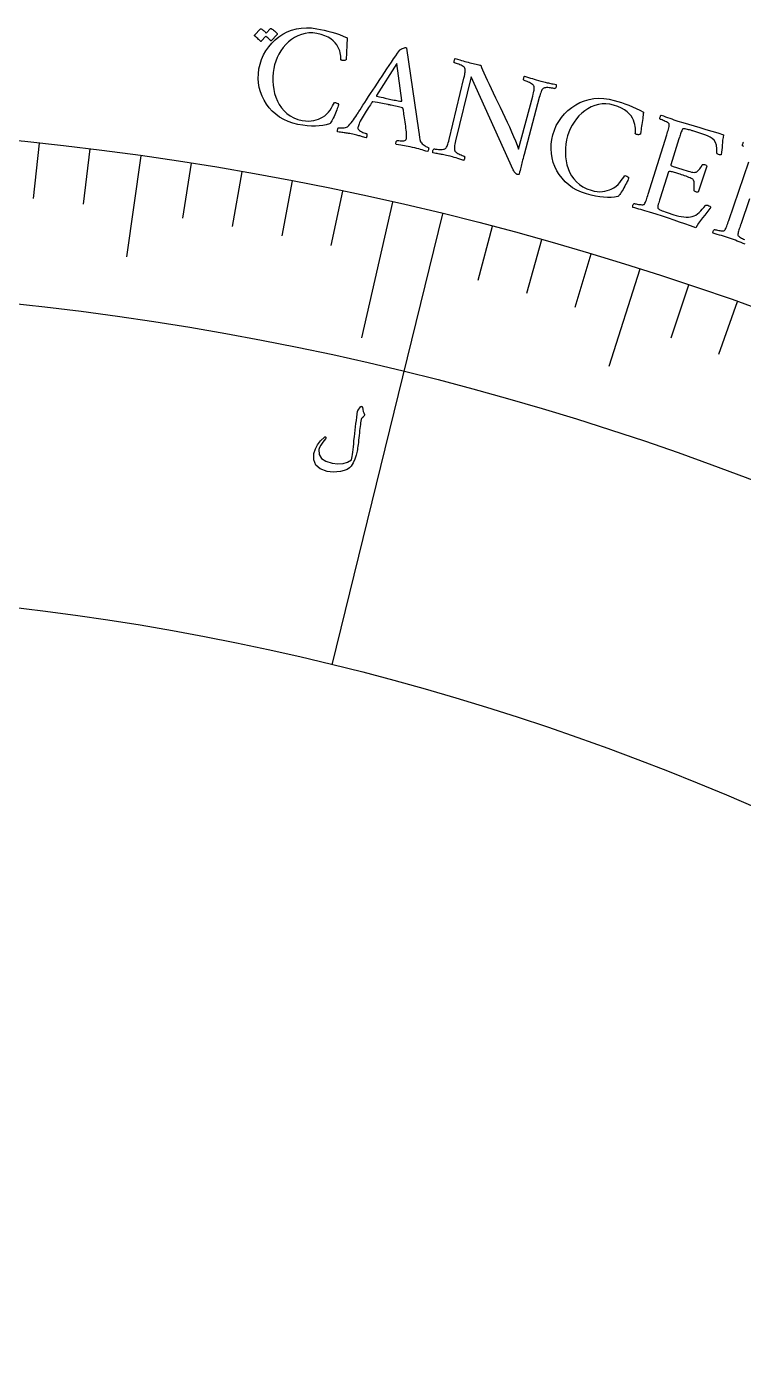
# Model space of a CAD drawing. Header units: millimetres. Extents: x -65 to 65, y -65 to 84.
# Drawn here: x 5.31 to 17.37, y 31.13 to 53.34 of the extents above; entities that cross this region are included whole.
import ezdxf

# ---------------------------------------------------------------- set-up
doc = ezdxf.new("R2010")
doc.units = ezdxf.units.MM
for name, color, linetype in [('ENGRAVE', 7, 'Continuous'), ('ENGRAVE_FINE', 8, 'Continuous'), ('TEXT', 5, 'Continuous')]:
    doc.layers.add(name, color=color, linetype=linetype)

msp = doc.modelspace()

# ---------------------------------------------------------------- linework, layer by layer
at = {"layer": 'ENGRAVE'}
for points in [[(7.2326, 51.1663), (6.9925, 49.4672)], [(11.4645, 50.3872), (10.9454, 48.1055)], [(12.3027, 50.1891), (10.4457, 42.6134)], [(15.6203, 49.2576), (15.1016, 47.6219)]]:
    msp.add_lwpolyline(points, dxfattribs=at)
for radius in [63.7, 63.7, 61.9938, 58.825, 58.825, 56.3225, 51.675, 51.675, 48.945, 43.875, 43.875]:
    msp.add_circle((0, 0), radius, dxfattribs=at)
at = {"layer": 'ENGRAVE_FINE'}
for points in [[(5.525, 51.3788), (5.4249, 50.4482)], [(6.3797, 51.2797), (6.2641, 50.3508)], [(8.0837, 51.0388), (7.9373, 50.1143)], [(8.9327, 50.8971), (8.7709, 49.9752)], [(9.7793, 50.7412), (9.6022, 49.8221)], [(10.6233, 50.5712), (10.4309, 49.6552)], [(13.1375, 49.9771), (12.8996, 49.0719)], [(13.9689, 49.7511), (13.7159, 48.85)], [(14.7966, 49.5113), (14.5286, 48.6145)], [(16.4399, 48.9902), (16.1421, 48.1028)], [(17.255, 48.709), (16.9425, 47.8268)]]:
    msp.add_lwpolyline(points, dxfattribs=at)
at = {"layer": 'TEXT'}
for points in [[(10.1937, 53.2992), (10.2544, 53.2869), (10.3162, 53.2731), (10.3792, 53.2577), (10.4433, 53.2407), (10.508, 53.2216), (10.5727, 53.1999), (10.6372, 53.1756), (10.7017, 53.1486), (10.7016, 53.1454), (10.7014, 53.1357), (10.701, 53.1194), (10.7004, 53.0967), (10.6995, 53.0697), (10.6984, 53.0405), (10.697, 53.0091), (10.6954, 52.9756), (10.6936, 52.9417), (10.692, 52.9094), (10.6906, 52.8787), (10.6893, 52.8495), (10.6881, 52.824), (10.687, 52.8045), (10.6859, 52.7908), (10.6849, 52.7829), (10.6839, 52.778), (10.6804, 52.7737), (10.6745, 52.7698), (10.666, 52.7664), (10.6564, 52.7639), (10.6466, 52.7627), (10.6368, 52.7627), (10.6269, 52.7641), (10.6186, 52.7662), (10.6111, 52.7692), (10.6045, 52.7729), (10.5986, 52.7774), (10.5983, 52.7934), (10.5971, 52.8133), (10.5949, 52.8373), (10.5917, 52.8653), (10.5862, 52.896), (10.5771, 52.928), (10.5644, 52.9614), (10.548, 52.9962), (10.5269, 53.031), (10.4998, 53.0646), (10.4667, 53.0969), (10.4277, 53.1281), (10.3815, 53.1566), (10.3266, 53.1812), (10.2632, 53.2018), (10.1912, 53.2184), (10.1245, 53.2272), (10.0595, 53.2279), (9.9963, 53.2204), (9.9348, 53.2047), (9.8757, 53.1819), (9.8196, 53.1531), (9.7665, 53.1183), (9.7164, 53.0776), (9.6699, 53.032), (9.6276, 52.9828), (9.5896, 52.93), (9.5558, 52.8735), (9.5267, 52.8146), (9.5027, 52.7547), (9.4838, 52.6937), (9.47, 52.6316), (9.4598, 52.5615), (9.4546, 52.4911), (9.4542, 52.4205), (9.4586, 52.3497), (9.4682, 52.2799), (9.4832, 52.2124), (9.5037, 52.1473), (9.5295, 52.0845), (9.561, 52.0251), (9.5982, 51.9703), (9.6413, 51.9202), (9.6902, 51.8746), (9.7453, 51.8348), (9.8068, 51.8022), (9.8748, 51.7767), (9.9494, 51.7582), (10.0025, 51.7502), (10.0523, 51.7472), (10.0988, 51.7492), (10.1421, 51.7564), (10.1823, 51.7671), (10.2197, 51.7799), (10.2541, 51.7948), (10.2857, 51.8119), (10.3251, 51.8381), (10.36, 51.8671), (10.3905, 51.8989), (10.4164, 51.9334), (10.4387, 51.9684), (10.458, 52.0014), (10.4745, 52.0325), (10.4879, 52.0616), (10.5084, 52.0581), (10.5272, 52.0511), (10.5443, 52.0407), (10.5598, 52.0267), (10.5571, 52.0161), (10.5524, 52.0015), (10.5459, 51.9827), (10.5374, 51.96), (10.5275, 51.9347), (10.5171, 51.9084), (10.5059, 51.8811), (10.4941, 51.8529), (10.4819, 51.825), (10.4699, 51.7989), (10.4578, 51.7745), (10.4458, 51.7519), (10.4344, 51.7323), (10.4242, 51.7168), (10.4151, 51.7056), (10.4072, 51.6986), (10.3519, 51.6835), (10.294, 51.6723), (10.2334, 51.6651), (10.1702, 51.6618), (10.1034, 51.6627), (10.0321, 51.6679), (9.9563, 51.6773), (9.876, 51.6909), (9.7911, 51.7111), (9.7113, 51.7383), (9.6366, 51.7725), (9.5668, 51.8138), (9.5025, 51.8609), (9.4443, 51.913), (9.3919, 51.9698), (9.3456, 52.0316), (9.3056, 52.0972), (9.2723, 52.1657), (9.2458, 52.2371), (9.226, 52.3114), (9.2133, 52.3876), (9.2082, 52.4649), (9.2108, 52.5432), (9.2209, 52.6226), (9.2394, 52.7054), (9.2649, 52.7843), (9.2977, 52.8592), (9.3377, 52.9302), (9.3839, 52.9965), (9.4357, 53.0576), (9.4928, 53.1133), (9.5554, 53.1638), (9.6228, 53.208), (9.6943, 53.2449), (9.7699, 53.2744), (9.8497, 53.2966), (9.9325, 53.3107), (10.0175, 53.3158), (10.1045, 53.312), (10.1937, 53.2992)], [(9.4129, 53.3008), (9.4152, 53.3025), (9.4182, 53.3032), (9.4218, 53.3029), (9.426, 53.3018), (9.4404, 53.2932), (9.4542, 53.2841), (9.4674, 53.2745), (9.48, 53.2643), (9.4921, 53.2536), (9.5037, 53.2421), (9.5149, 53.2298), (9.5257, 53.2168), (9.5275, 53.2131), (9.528, 53.2094), (9.527, 53.2058), (9.5247, 53.2022), (9.4281, 53.0948), (9.4258, 53.0936), (9.4227, 53.0941), (9.419, 53.0964), (9.4146, 53.1005), (9.4117, 53.104), (9.4068, 53.109), (9.4, 53.1155), (9.3913, 53.1235), (9.3805, 53.133), (9.3675, 53.1443), (9.3525, 53.1572), (9.3353, 53.1719), (9.2595, 53.0884), (9.2563, 53.086), (9.2527, 53.0859), (9.2486, 53.0882), (9.2442, 53.0927), (9.2403, 53.0967), (9.2342, 53.1027), (9.2259, 53.1107), (9.2153, 53.1207), (9.2022, 53.1328), (9.1864, 53.147), (9.168, 53.1633), (9.1469, 53.1817), (9.1449, 53.1845), (9.1442, 53.187), (9.1449, 53.1894), (9.147, 53.1915), (9.2438, 53.2944), (9.2461, 53.296), (9.249, 53.2967), (9.2526, 53.2965), (9.2569, 53.2954), (9.2692, 53.2888), (9.2811, 53.2815), (9.2924, 53.2737), (9.3033, 53.2652), (9.3136, 53.2561), (9.3234, 53.2467), (9.3328, 53.2368), (9.3417, 53.2265)], [(10.8651, 51.8542), (10.8674, 51.8576), (10.8741, 51.8679), (10.8852, 51.8851), (10.9008, 51.9091), (10.9203, 51.9391), (10.9428, 51.9739), (10.9685, 52.0137), (10.9973, 52.0584), (11.0287, 52.1068), (11.0622, 52.1578), (11.0977, 52.2114), (11.1352, 52.2676), (11.174, 52.3255), (11.2131, 52.3843), (11.2527, 52.4439), (11.2927, 52.5044), (11.3326, 52.5646), (11.3717, 52.6236), (11.4102, 52.6813), (11.4479, 52.7376), (11.4842, 52.7916), (11.5184, 52.8423), (11.5504, 52.8896), (11.5803, 52.9335), (11.589, 52.9421), (11.6007, 52.9507), (11.6155, 52.9593), (11.6335, 52.9678), (11.6516, 52.975), (11.667, 52.9796), (11.6798, 52.9816), (11.6899, 52.981), (11.6921, 52.9804), (11.6938, 52.9798), (11.6951, 52.9791), (11.6958, 52.9784), (11.6965, 52.9775), (11.6977, 52.9764), (11.6992, 52.975), (11.7012, 52.9733), (11.9032, 51.5925), (11.9125, 51.5244), (11.9197, 51.4734), (11.9247, 51.4396), (11.9277, 51.4229), (11.9322, 51.4083), (11.9397, 51.3939), (11.9504, 51.3797), (11.9641, 51.3658), (11.9795, 51.3527), (11.9952, 51.3409), (12.0112, 51.3305), (12.0275, 51.3215), (12.0425, 51.314), (12.0546, 51.3084), (12.0638, 51.3046), (12.0701, 51.3025), (12.0726, 51.2947), (12.0731, 51.2855), (12.0717, 51.275), (12.0685, 51.2632), (12.0646, 51.252), (12.0613, 51.2434), (12.0586, 51.2374), (12.0565, 51.2339), (12.0231, 51.2443), (11.9914, 51.254), (11.9614, 51.2632), (11.9333, 51.2718), (11.9046, 51.2801), (11.8731, 51.2886), (11.8387, 51.2973), (11.8016, 51.3061), (11.7623, 51.3148), (11.7263, 51.3224), (11.6937, 51.3286), (11.6645, 51.3336), (11.6352, 51.3382), (11.6024, 51.3435), (11.5661, 51.3494), (11.5263, 51.3558), (11.5234, 51.3625), (11.5224, 51.3708), (11.523, 51.3805), (11.5255, 51.3918), (11.5291, 51.4028), (11.5334, 51.4118), (11.5384, 51.4186), (11.544, 51.4235), (11.5565, 51.4212), (11.5723, 51.4193), (11.5913, 51.4179), (11.6136, 51.4167), (11.6358, 51.4166), (11.6545, 51.418), (11.6698, 51.421), (11.6816, 51.4256), (11.6872, 51.4304), (11.6919, 51.4374), (11.6959, 51.4464), (11.699, 51.4575), (11.701, 51.4706), (11.7018, 51.4879), (11.7015, 51.5095), (11.7002, 51.5353), (11.6979, 51.5642), (11.6949, 51.595), (11.6913, 51.6277), (11.6869, 51.6624), (11.6821, 51.6977), (11.6773, 51.7327), (11.6723, 51.7671), (11.6671, 51.8011), (11.6622, 51.8334), (11.6577, 51.8627), (11.6536, 51.8891), (11.6499, 51.9124), (11.6469, 51.9315), (11.6448, 51.9452), (11.6435, 51.9534), (11.6431, 51.9561), (11.6428, 51.9565), (11.6421, 51.9576), (11.6409, 51.9595), (11.6393, 51.9621), (11.6373, 51.9648), (11.6352, 51.9668), (11.633, 51.9683), (11.6306, 51.9692), (11.6115, 51.9746), (11.5901, 51.9801), (11.5665, 51.9858), (11.5408, 51.9917), (11.5144, 51.9976), (11.4889, 52.0032), (11.4643, 52.0087), (11.4406, 52.0139), (11.4345, 52.0152), (11.4284, 52.0166), (11.4223, 52.0179), (11.4162, 52.0192), (11.4102, 52.0205), (11.4046, 52.0218), (11.3992, 52.023), (11.3942, 52.0241), (11.3589, 52.0317), (11.3263, 52.0386), (11.2964, 52.0447), (11.2692, 52.05), (11.2415, 52.0551), (11.21, 52.0605), (11.1748, 52.0663), (11.1358, 52.0723), (11.1344, 52.0724), (11.1325, 52.0721), (11.1303, 52.0713), (11.1277, 52.0702), (11.1252, 52.0691), (11.1234, 52.0683), (11.1224, 52.0678), (11.122, 52.0676), (11.1202, 52.0648), (11.1148, 52.0564), (11.1058, 52.0424), (11.0932, 52.0227), (11.0782, 51.9992), (11.0617, 51.9736), (11.0439, 51.9459), (11.0246, 51.9162), (11.0052, 51.8858), (10.9868, 51.8563), (10.9693, 51.8277), (10.9529, 51.8), (10.9368, 51.7728), (10.9231, 51.7476), (10.912, 51.7245), (10.9033, 51.7034), (10.8965, 51.6842), (10.8909, 51.6671), (10.8865, 51.6519), (10.8833, 51.6387), (10.883, 51.6255), (10.8876, 51.6126), (10.8973, 51.6002), (10.9119, 51.5881), (10.9293, 51.5768), (10.9473, 51.5669), (10.9659, 51.5582), (10.985, 51.5509), (11.0027, 51.5449), (11.0166, 51.5403), (11.027, 51.5371), (11.0336, 51.5354), (11.0351, 51.5311), (11.0357, 51.5244), (11.0355, 51.5151), (11.0344, 51.5033), (11.0326, 51.4912), (11.0302, 51.4809), (11.0273, 51.4725), (11.0238, 51.466), (11.002, 51.472), (10.9817, 51.4776), (10.9632, 51.4828), (10.9463, 51.4877), (10.9302, 51.4924), (10.9141, 51.497), (10.8981, 51.5017), (10.882, 51.5064), (10.8646, 51.5112), (10.8446, 51.5162), (10.8219, 51.5215), (10.7966, 51.5269), (10.771, 51.5321), (10.7474, 51.5366), (10.7259, 51.5402), (10.7065, 51.5432), (10.6881, 51.5457), (10.6696, 51.5483), (10.6512, 51.5508), (10.6328, 51.5533), (10.6132, 51.5561), (10.5911, 51.5594), (10.5666, 51.5631), (10.5397, 51.5673), (10.5384, 51.5715), (10.5382, 51.5782), (10.5391, 51.5873), (10.5411, 51.5989), (10.5439, 51.6108), (10.5469, 51.6209), (10.5502, 51.6293), (10.5537, 51.6358), (10.5667, 51.6339), (10.5837, 51.6325), (10.6048, 51.6318), (10.63, 51.6316), (10.6552, 51.633), (10.6763, 51.637), (10.6934, 51.6436), (10.7064, 51.6528), (10.7289, 51.673), (10.7503, 51.6949), (10.7707, 51.7185), (10.79, 51.7437), (10.8087, 51.7701), (10.8275, 51.7974), (10.8463, 51.8254), (10.8651, 51.8542)], [(11.5398, 52.7125), (11.1947, 52.1796), (11.1947, 52.1793), (11.1947, 52.1784), (11.1948, 52.1768), (11.1948, 52.1745), (11.1951, 52.1722), (11.1956, 52.1705), (11.1964, 52.1694), (11.1975, 52.1688), (11.2217, 52.1624), (11.2482, 52.1557), (11.277, 52.1486), (11.3082, 52.1411), (11.3389, 52.1339), (11.3665, 52.1275), (11.3908, 52.1219), (11.412, 52.1172), (11.4395, 52.1113), (11.4657, 52.1061), (11.4906, 52.1014), (11.5141, 52.0973), (11.5376, 52.0934), (11.5621, 52.0892), (11.5877, 52.0848), (11.6143, 52.0802), (11.6166, 52.0801), (11.6187, 52.0808), (11.6204, 52.0824), (11.6218, 52.0849), (11.6229, 52.0874), (11.6238, 52.0893), (11.6242, 52.0903), (11.6244, 52.0907)], [(12.7641, 52.7273), (12.7912, 52.7208), (12.8179, 52.7143), (12.8444, 52.7078), (12.8706, 52.7014), (12.8949, 52.6956), (12.9159, 52.691), (12.9336, 52.6875), (12.9479, 52.6851), (12.9617, 52.6491), (12.9796, 52.6059), (13.0016, 52.5557), (13.0276, 52.4983), (13.0569, 52.4352), (13.0887, 52.3677), (13.1228, 52.2959), (13.1593, 52.2198), (13.1972, 52.1408), (13.2356, 52.0605), (13.2745, 51.9789), (13.3139, 51.896), (13.353, 51.8127), (13.3912, 51.7301), (13.4285, 51.6482), (13.4648, 51.567), (13.4991, 51.4881), (13.5305, 51.4133), (13.559, 51.3427), (13.5846, 51.2761), (13.821, 52.1686), (13.8287, 52.1983), (13.8353, 52.2248), (13.8406, 52.2481), (13.8448, 52.2681), (13.8471, 52.2864), (13.8471, 52.3043), (13.8447, 52.3218), (13.8399, 52.3391), (13.8359, 52.3465), (13.8282, 52.3548), (13.8168, 52.3638), (13.8016, 52.3737), (13.7843, 52.3837), (13.7663, 52.3933), (13.7478, 52.4024), (13.7285, 52.411), (13.7102, 52.4186), (13.6943, 52.4248), (13.6808, 52.4295), (13.6698, 52.4328), (13.6673, 52.4406), (13.6665, 52.4494), (13.6675, 52.4592), (13.6703, 52.47), (13.6737, 52.4805), (13.6769, 52.4892), (13.6798, 52.4963), (13.6825, 52.5017), (13.7174, 52.4912), (13.7511, 52.4808), (13.7838, 52.4706), (13.8153, 52.4604), (13.8473, 52.4503), (13.8814, 52.4401), (13.9176, 52.4297), (13.956, 52.4193), (13.983, 52.4122), (14.0075, 52.4059), (14.0294, 52.4004), (14.0487, 52.3958), (14.0668, 52.3917), (14.0854, 52.3876), (14.1042, 52.3835), (14.1235, 52.3796), (14.1439, 52.3754), (14.1663, 52.3706), (14.1907, 52.3653), (14.217, 52.3594), (14.2179, 52.3534), (14.2181, 52.3462), (14.2176, 52.3379), (14.2166, 52.3285), (14.2144, 52.3188), (14.2107, 52.3094), (14.2055, 52.3005), (14.1987, 52.292), (14.1895, 52.2942), (14.1766, 52.2967), (14.16, 52.2996), (14.1397, 52.3028), (14.1177, 52.3058), (14.0959, 52.3079), (14.0744, 52.3091), (14.0531, 52.3094), (14.0338, 52.3085), (14.018, 52.3062), (14.0058, 52.3024), (13.9972, 52.2972), (13.9859, 52.2856), (13.9761, 52.2725), (13.968, 52.2581), (13.9614, 52.2422), (13.9553, 52.2235), (13.9483, 52.2005), (13.9405, 52.1732), (13.9319, 52.1416), (13.6762, 51.1846), (13.6675, 51.1519), (13.6593, 51.1214), (13.6517, 51.0929), (13.6447, 51.0665), (13.638, 51.0414), (13.6317, 51.0167), (13.6256, 50.9924), (13.6198, 50.9686), (13.6139, 50.9439), (13.6077, 50.9172), (13.601, 50.8886), (13.5941, 50.8579), (13.5911, 50.854), (13.5872, 50.8514), (13.5823, 50.8499), (13.5765, 50.8497), (13.5707, 50.8501), (13.5659, 50.8506), (13.562, 50.8512), (13.5591, 50.8518), (13.5537, 50.854), (13.5471, 50.8582), (13.5392, 50.8643), (13.5301, 50.8724), (13.5204, 50.8827), (13.511, 50.8956), (13.5017, 50.9109), (13.4926, 50.9288), (12.7883, 52.4929), (12.5261, 51.4166), (12.519, 51.3867), (12.5133, 51.3603), (12.5089, 51.3372), (12.5058, 51.3175), (12.5042, 51.2996), (12.5045, 51.2822), (12.5066, 51.265), (12.5106, 51.2483), (12.5145, 51.241), (12.5218, 51.233), (12.5327, 51.2243), (12.5471, 51.2149), (12.5635, 51.2054), (12.5807, 51.1961), (12.5986, 51.1871), (12.6172, 51.1784), (12.635, 51.1707), (12.6504, 51.1644), (12.6635, 51.1598), (12.6743, 51.1566), (12.6768, 51.1489), (12.6779, 51.1403), (12.6774, 51.1308), (12.6755, 51.1203), (12.6726, 51.1101), (12.6695, 51.1012), (12.666, 51.0937), (12.6623, 51.0876), (12.6287, 51.0984), (12.5962, 51.1088), (12.5649, 51.1186), (12.5347, 51.128), (12.504, 51.1372), (12.4711, 51.1465), (12.436, 51.1558), (12.3986, 51.1651), (12.3731, 51.1711), (12.3495, 51.1763), (12.3277, 51.1807), (12.3079, 51.1844), (12.2891, 51.1876), (12.2706, 51.1908), (12.2524, 51.1939), (12.2345, 51.1969), (12.2155, 51.2001), (12.194, 51.204), (12.1698, 51.2084), (12.1432, 51.2135), (12.1422, 51.2195), (12.1418, 51.2266), (12.142, 51.2349), (12.1428, 51.2443), (12.1447, 51.2541), (12.1481, 51.2636), (12.1529, 51.2727), (12.1593, 51.2815), (12.1683, 51.2797), (12.1807, 51.278), (12.1967, 51.2762), (12.2161, 51.2744), (12.2373, 51.2728), (12.2585, 51.2719), (12.2797, 51.2717), (12.3009, 51.272), (12.3201, 51.2734), (12.3354, 51.2763), (12.3467, 51.2805), (12.354, 51.2862), (12.3649, 51.2981), (12.3744, 51.3112), (12.3823, 51.3254), (12.3888, 51.3407), (12.3949, 51.3589), (12.4016, 51.3816), (12.4089, 51.4088), (12.4167, 51.4405), (12.665, 52.4689), (12.6724, 52.5008), (12.6784, 52.5286), (12.6829, 52.5522), (12.6859, 52.5717), (12.6872, 52.5888), (12.6865, 52.6055), (12.684, 52.6217), (12.6795, 52.6374), (12.6754, 52.6458), (12.667, 52.6548), (12.6543, 52.6644), (12.6374, 52.6745), (12.6181, 52.6844), (12.5985, 52.6937), (12.5785, 52.7022), (12.5582, 52.7101), (12.5393, 52.7168), (12.5238, 52.7221), (12.5114, 52.726), (12.5024, 52.7285), (12.5005, 52.7392), (12.5002, 52.7495), (12.5014, 52.7595), (12.5041, 52.7691), (12.5077, 52.7778), (12.5113, 52.7853), (12.5149, 52.7915), (12.5185, 52.7964), (12.5583, 52.7856), (12.5941, 52.7756), (12.6258, 52.7663), (12.6534, 52.7578), (12.6795, 52.7499), (12.7067, 52.7422), (12.7349, 52.7346), (12.7641, 52.7273)], [(15.1915, 52.0954), (15.2508, 52.0775), (15.311, 52.0578), (15.3723, 52.0365), (15.4345, 52.0136), (15.4971, 51.9884), (15.5594, 51.9607), (15.6214, 51.9304), (15.6831, 51.8975), (15.6827, 51.8942), (15.6815, 51.8846), (15.6795, 51.8685), (15.6768, 51.8459), (15.6734, 51.8191), (15.6695, 51.7901), (15.6652, 51.759), (15.6603, 51.7258), (15.6554, 51.6922), (15.6508, 51.6602), (15.6464, 51.6298), (15.6424, 51.6008), (15.6388, 51.5756), (15.6358, 51.5562), (15.6334, 51.5427), (15.6317, 51.535), (15.6302, 51.5302), (15.6264, 51.5262), (15.6201, 51.5229), (15.6114, 51.5203), (15.6015, 51.5187), (15.5916, 51.5184), (15.5819, 51.5194), (15.5722, 51.5217), (15.5641, 51.5246), (15.557, 51.5283), (15.5507, 51.5326), (15.5453, 51.5377), (15.5465, 51.5536), (15.5472, 51.5736), (15.5472, 51.5977), (15.5467, 51.6258), (15.5442, 51.6569), (15.5381, 51.6897), (15.5286, 51.7241), (15.5156, 51.7602), (15.4978, 51.7969), (15.474, 51.8329), (15.4442, 51.8682), (15.4083, 51.9029), (15.365, 51.9357), (15.3127, 51.9653), (15.2515, 51.9919), (15.1814, 52.0152), (15.1159, 52.0303), (15.0512, 52.0371), (14.9876, 52.0356), (14.9249, 52.0258), (14.8639, 52.0087), (14.8053, 51.9854), (14.7491, 51.9558), (14.6954, 51.92), (14.6448, 51.879), (14.5981, 51.834), (14.5552, 51.785), (14.5162, 51.732), (14.4817, 51.6761), (14.4521, 51.6188), (14.4275, 51.5598), (14.4079, 51.4993), (14.3911, 51.4305), (14.3793, 51.3609), (14.3722, 51.2907), (14.3699, 51.2197), (14.3728, 51.1493), (14.3814, 51.0808), (14.3956, 51.014), (14.4154, 50.949), (14.4411, 50.8869), (14.473, 50.8289), (14.5112, 50.7749), (14.5555, 50.7248), (14.6066, 50.6801), (14.6647, 50.6418), (14.73, 50.6099), (14.8025, 50.5844), (14.8546, 50.5714), (14.9039, 50.5638), (14.9504, 50.5614), (14.9942, 50.5644), (15.0352, 50.5712), (15.0736, 50.5805), (15.1094, 50.5921), (15.1424, 50.6061), (15.1841, 50.6285), (15.2216, 50.654), (15.2549, 50.6828), (15.284, 50.7147), (15.3095, 50.7474), (15.3319, 50.7785), (15.3512, 50.8078), (15.3674, 50.8355), (15.3874, 50.8301), (15.4054, 50.8214), (15.4215, 50.8093), (15.4356, 50.794), (15.4319, 50.7837), (15.4259, 50.7696), (15.4176, 50.7515), (15.4069, 50.7297), (15.3948, 50.7054), (15.3818, 50.6803), (15.3682, 50.6542), (15.3537, 50.6272), (15.339, 50.6006), (15.3245, 50.5757), (15.3102, 50.5526), (15.2961, 50.5312), (15.2829, 50.5127), (15.2713, 50.4983), (15.2612, 50.488), (15.2527, 50.4818), (15.1962, 50.472), (15.1374, 50.4663), (15.0764, 50.4649), (15.0132, 50.4676), (14.9468, 50.4748), (14.8763, 50.4867), (14.8018, 50.5032), (14.7231, 50.5244), (14.6405, 50.5526), (14.5636, 50.5872), (14.4924, 50.6283), (14.4269, 50.676), (14.3674, 50.729), (14.3143, 50.7863), (14.2676, 50.8479), (14.2273, 50.9137), (14.1937, 50.9829), (14.167, 51.0542), (14.1474, 51.1278), (14.1347, 51.2036), (14.1293, 51.2807), (14.1316, 51.3581), (14.1415, 51.4359), (14.1591, 51.5139), (14.1853, 51.5946), (14.2182, 51.6707), (14.2579, 51.7422), (14.3044, 51.8091), (14.3568, 51.8707), (14.414, 51.9266), (14.4762, 51.9767), (14.5433, 52.0211), (14.6146, 52.0587), (14.6893, 52.0886), (14.7673, 52.1109), (14.8488, 52.1254), (14.9326, 52.1316), (15.0177, 52.1286), (15.104, 52.1166), (15.1915, 52.0954)], [(16.2609, 51.7481), (16.347, 51.7214), (16.4377, 51.6942), (16.5328, 51.6663), (16.6324, 51.6378), (16.7334, 51.6085), (16.8329, 51.5786), (16.9309, 51.548), (17.0273, 51.5168), (17.0196, 51.4717), (17.0134, 51.4281), (17.0086, 51.3859), (17.0054, 51.3453), (17.0026, 51.3051), (16.9993, 51.2645), (16.9956, 51.2234), (16.9913, 51.1817), (16.9825, 51.1789), (16.9721, 51.1782), (16.9601, 51.1798), (16.9465, 51.1834), (16.933, 51.1891), (16.9238, 51.1955), (16.9189, 51.2029), (16.9183, 51.2112), (16.918, 51.2817), (16.9096, 51.3408), (16.893, 51.3884), (16.8683, 51.4246), (16.8372, 51.4532), (16.8014, 51.478), (16.7611, 51.499), (16.7162, 51.5162), (16.5128, 51.5818), (16.5039, 51.5846), (16.4921, 51.5881), (16.4771, 51.5925), (16.459, 51.5977), (16.4397, 51.6029), (16.4208, 51.6076), (16.4024, 51.6115), (16.3844, 51.6149), (16.3684, 51.6169), (16.3557, 51.6168), (16.3463, 51.6147), (16.3403, 51.6105), (16.333, 51.5988), (16.3259, 51.585), (16.319, 51.5692), (16.3123, 51.5514), (16.3057, 51.5323), (16.2991, 51.513), (16.2926, 51.4933), (16.2862, 51.4732), (16.2837, 51.4654), (16.2815, 51.4584), (16.2796, 51.4523), (16.2779, 51.4471), (16.141, 51.0141), (16.1415, 51.0092), (16.1463, 51.0039), (16.1552, 50.9983), (16.1683, 50.9923), (16.184, 50.9862), (16.2007, 50.9801), (16.2184, 50.974), (16.237, 50.9679), (16.3591, 50.9288), (16.3988, 50.9164), (16.434, 50.906), (16.4647, 50.8977), (16.491, 50.8915), (16.5138, 50.8876), (16.5339, 50.8861), (16.5513, 50.8872), (16.5661, 50.8907), (16.5793, 50.8968), (16.592, 50.9053), (16.6042, 50.9162), (16.6158, 50.9297), (16.6279, 50.9457), (16.6412, 50.9647), (16.6558, 50.9865), (16.6716, 51.0112), (16.677, 51.0175), (16.6853, 51.0205), (16.6965, 51.0203), (16.7106, 51.0168), (16.7237, 51.0117), (16.7342, 51.0058), (16.7421, 50.9991), (16.7475, 50.9916), (16.6042, 50.5554), (16.5969, 50.5532), (16.5876, 50.553), (16.5763, 50.5547), (16.5631, 50.5584), (16.5505, 50.5637), (16.5413, 50.5701), (16.5354, 50.5778), (16.5329, 50.5866), (16.535, 50.6202), (16.5364, 50.6488), (16.537, 50.6727), (16.5369, 50.6916), (16.5361, 50.707), (16.5349, 50.7199), (16.5332, 50.7303), (16.531, 50.7382), (16.5282, 50.7447), (16.5249, 50.751), (16.521, 50.7569), (16.5165, 50.7626), (16.51, 50.7695), (16.4994, 50.777), (16.4847, 50.785), (16.4658, 50.7935), (16.4444, 50.8022), (16.4218, 50.811), (16.398, 50.8198), (16.3731, 50.8287), (16.3479, 50.8373), (16.3235, 50.8456), (16.2998, 50.8535), (16.2767, 50.8609), (16.2606, 50.866), (16.2435, 50.8712), (16.2252, 50.8767), (16.2058, 50.8823), (16.1865, 50.8876), (16.1685, 50.8922), (16.1517, 50.896), (16.1362, 50.8992), (16.1229, 50.9008), (16.1128, 50.9003), (16.1061, 50.8976), (16.1026, 50.8928), (15.9626, 50.4503), (15.9617, 50.4476), (15.9607, 50.4444), (15.9595, 50.4405), (15.958, 50.436), (15.9525, 50.4182), (15.9463, 50.3979), (15.9395, 50.3752), (15.9321, 50.35), (15.9259, 50.3263), (15.9224, 50.3079), (15.9218, 50.2949), (15.9239, 50.2872), (15.934, 50.2757), (15.946, 50.2655), (15.9598, 50.2564), (15.9754, 50.2486), (15.9945, 50.2408), (16.0185, 50.2319), (16.0476, 50.2219), (16.0816, 50.2108), (16.1925, 50.1751), (16.2339, 50.1629), (16.2757, 50.1528), (16.3179, 50.1448), (16.3605, 50.139), (16.4015, 50.1358), (16.4389, 50.1356), (16.4729, 50.1386), (16.5032, 50.1447), (16.5349, 50.1547), (16.5649, 50.1694), (16.5932, 50.1887), (16.6198, 50.2127), (16.6456, 50.2397), (16.6716, 50.2681), (16.6977, 50.298), (16.724, 50.3292), (16.7299, 50.3342), (16.7382, 50.3364), (16.7488, 50.3358), (16.7618, 50.3324), (16.7811, 50.3251), (16.7961, 50.3171), (16.8071, 50.3085), (16.8138, 50.2993), (16.7809, 50.2569), (16.7467, 50.2132), (16.7113, 50.1683), (16.6748, 50.1221), (16.64, 50.0767), (16.6099, 50.0339), (16.5844, 49.9939), (16.5637, 49.9566), (16.4712, 49.9875), (16.3791, 50.0187), (16.2875, 50.0502), (16.1963, 50.0821), (16.1022, 50.1148), (16.002, 50.1485), (15.8956, 50.1833), (15.7831, 50.2191), (15.7439, 50.2312), (15.7067, 50.2421), (15.6713, 50.2519), (15.6379, 50.2606), (15.6053, 50.269), (15.5722, 50.2781), (15.5386, 50.2877), (15.5045, 50.298), (15.5022, 50.3049), (15.5018, 50.3132), (15.5032, 50.3228), (15.5066, 50.3339), (15.5109, 50.3446), (15.5155, 50.3533), (15.5202, 50.36), (15.5251, 50.3647), (15.5338, 50.3623), (15.5455, 50.3594), (15.5604, 50.3561), (15.5783, 50.3522), (15.5977, 50.3486), (15.6168, 50.3458), (15.6358, 50.344), (15.6545, 50.343), (15.6712, 50.3432), (15.684, 50.3449), (15.6929, 50.3482), (15.6978, 50.353), (15.7068, 50.367), (15.7155, 50.3834), (15.7237, 50.4023), (15.7315, 50.4235), (15.7392, 50.4464), (15.7471, 50.4703), (15.7551, 50.4951), (15.7632, 50.5208), (16.0731, 51.5141), (16.0811, 51.5399), (16.0887, 51.5651), (16.0959, 51.5895), (16.1027, 51.6133), (16.1085, 51.6357), (16.1125, 51.6563), (16.1147, 51.675), (16.1152, 51.6917), (16.114, 51.6994), (16.1085, 51.7075), (16.0985, 51.716), (16.0842, 51.7249), (16.0674, 51.7338), (16.05, 51.7424), (16.032, 51.7506), (16.0134, 51.7586), (15.9959, 51.7657), (15.9814, 51.7714), (15.9697, 51.7758), (15.961, 51.7787), (15.9595, 51.7854), (15.9593, 51.7936), (15.9603, 51.8034), (15.9628, 51.8147), (15.9662, 51.8257), (15.9705, 51.8345), (15.9756, 51.8411), (15.9816, 51.8455), (16.0176, 51.833), (16.0532, 51.8204), (16.0885, 51.8077), (16.1234, 51.795), (16.158, 51.7825), (16.1925, 51.7705), (16.2268, 51.759), (16.2609, 51.7481)], [(10.9294, 46.9486), (10.933, 46.9524), (10.937, 46.9548), (10.9414, 46.9557), (10.9463, 46.9552), (10.9508, 46.9533), (10.9543, 46.95), (10.9566, 46.9452), (10.9579, 46.939), (10.9637, 46.903), (10.9715, 46.8713), (10.9813, 46.8439), (10.993, 46.8207), (10.9961, 46.8126), (10.9956, 46.8043), (10.9914, 46.7957), (10.9835, 46.7868), (10.9788, 46.7827), (10.9743, 46.7787), (10.9701, 46.7749), (10.9661, 46.7713), (10.9623, 46.7678), (10.9588, 46.7647), (10.9555, 46.7618), (10.9526, 46.7593), (10.9475, 46.7547), (10.9432, 46.7487), (10.9398, 46.7414), (10.9372, 46.7328), (10.9331, 46.7077), (10.9291, 46.6802), (10.9251, 46.6504), (10.921, 46.6182), (10.917, 46.5837), (10.9127, 46.5469), (10.9083, 46.5077), (10.9037, 46.4663), (10.8997, 46.4248), (10.8956, 46.3858), (10.8914, 46.3494), (10.8872, 46.3156), (10.883, 46.2842), (10.8789, 46.2552), (10.8748, 46.2285), (10.8708, 46.2041), (10.856, 46.1327), (10.8344, 46.0668), (10.806, 46.0065), (10.7709, 45.9517), (10.7421, 45.9214), (10.7028, 45.8964), (10.653, 45.8766), (10.5927, 45.862), (10.5289, 45.8531), (10.4702, 45.8499), (10.4167, 45.8524), (10.3681, 45.8607), (10.2518, 45.9043), (10.1758, 45.9691), (10.1403, 46.0553), (10.1453, 46.163), (10.1686, 46.2389), (10.2055, 46.3102), (10.2561, 46.3767), (10.3205, 46.4384), (10.3251, 46.4418), (10.3295, 46.4435), (10.3338, 46.4436), (10.3379, 46.4421), (10.342, 46.4394), (10.3449, 46.4364), (10.3467, 46.4331), (10.3472, 46.4295), (10.347, 46.4243), (10.3457, 46.4196), (10.3435, 46.4153), (10.3401, 46.4115), (10.293, 46.3548), (10.2582, 46.3053), (10.2357, 46.263), (10.2256, 46.2279), (10.2325, 46.1461), (10.2722, 46.0811), (10.3445, 46.0331), (10.4495, 46.0018), (10.5479, 45.9903), (10.6352, 45.9957), (10.7112, 46.0181), (10.7761, 46.0575), (10.7809, 46.0827), (10.7858, 46.1123), (10.7908, 46.1463), (10.7961, 46.1847), (10.8015, 46.2276), (10.8068, 46.2751), (10.8122, 46.3272), (10.8177, 46.3839), (10.8239, 46.4423), (10.8302, 46.4997), (10.8367, 46.5561), (10.8433, 46.6115), (10.8502, 46.6659), (10.8574, 46.7194), (10.8649, 46.7718), (10.8727, 46.8232), (10.8782, 46.8731), (10.8798, 46.8786), (10.8818, 46.8836), (10.8843, 46.8881), (10.8872, 46.8921)]]:
    msp.add_lwpolyline(points, close=True, dxfattribs=at)
for points in [[(17.369, 51.3226), (17.3576, 51.3271), (17.3491, 51.3303), (17.3477, 51.337), (17.3477, 51.3452), (17.3491, 51.355), (17.3518, 51.3662), (17.3556, 51.3771), (17.3601, 51.3858), (17.3654, 51.3923)], [(17.3908, 49.6773), (17.3569, 49.6917), (17.3237, 49.7057), (17.2912, 49.7193), (17.2594, 49.7324), (17.2275, 49.7452), (17.1951, 49.7576), (17.1621, 49.7697), (17.1285, 49.7816), (17.0955, 49.7927), (17.0621, 49.8034), (17.0282, 49.8137), (16.9939, 49.8237), (16.9592, 49.8335), (16.9241, 49.8432), (16.8887, 49.8528), (16.8529, 49.8624), (16.8508, 49.8693), (16.8506, 49.8776), (16.8523, 49.8873), (16.8559, 49.8982), (16.8605, 49.9088), (16.8653, 49.9174), (16.8702, 49.924), (16.8753, 49.9286), (16.8839, 49.9259), (16.8955, 49.9227), (16.9103, 49.9189), (16.9281, 49.9146), (16.9474, 49.9105), (16.9664, 49.9072), (16.9853, 49.9048), (17.004, 49.9033), (17.0207, 49.9031), (17.0335, 49.9044), (17.0425, 49.9075), (17.0476, 49.9122), (17.057, 49.9259), (17.066, 49.9421), (17.0748, 49.9607), (17.0832, 49.9817), (17.0915, 50.0044), (17.1, 50.0281), (17.1087, 50.0526), (17.1175, 50.0781), (17.4516, 51.0635)], [(17.4659, 50.4385), (17.3173, 50.0094), (17.3161, 50.0059), (17.3149, 50.0023), (17.3136, 49.9988), (17.3124, 49.9952), (17.3112, 49.9917), (17.31, 49.9882), (17.3087, 49.9846), (17.3075, 49.9811), (17.3, 49.9592), (17.293, 49.9383), (17.2865, 49.9183), (17.2805, 49.8993), (17.2754, 49.8816), (17.2716, 49.8651), (17.2691, 49.8501), (17.2679, 49.8364), (17.27, 49.8292), (17.2757, 49.8211), (17.2851, 49.8121), (17.298, 49.8022), (17.3132, 49.792), (17.3292, 49.7824), (17.346, 49.7733), (17.3637, 49.7648), (17.3804, 49.7572)]]:
    msp.add_lwpolyline(points, dxfattribs=at)

doc.saveas('drawing.dxf')
